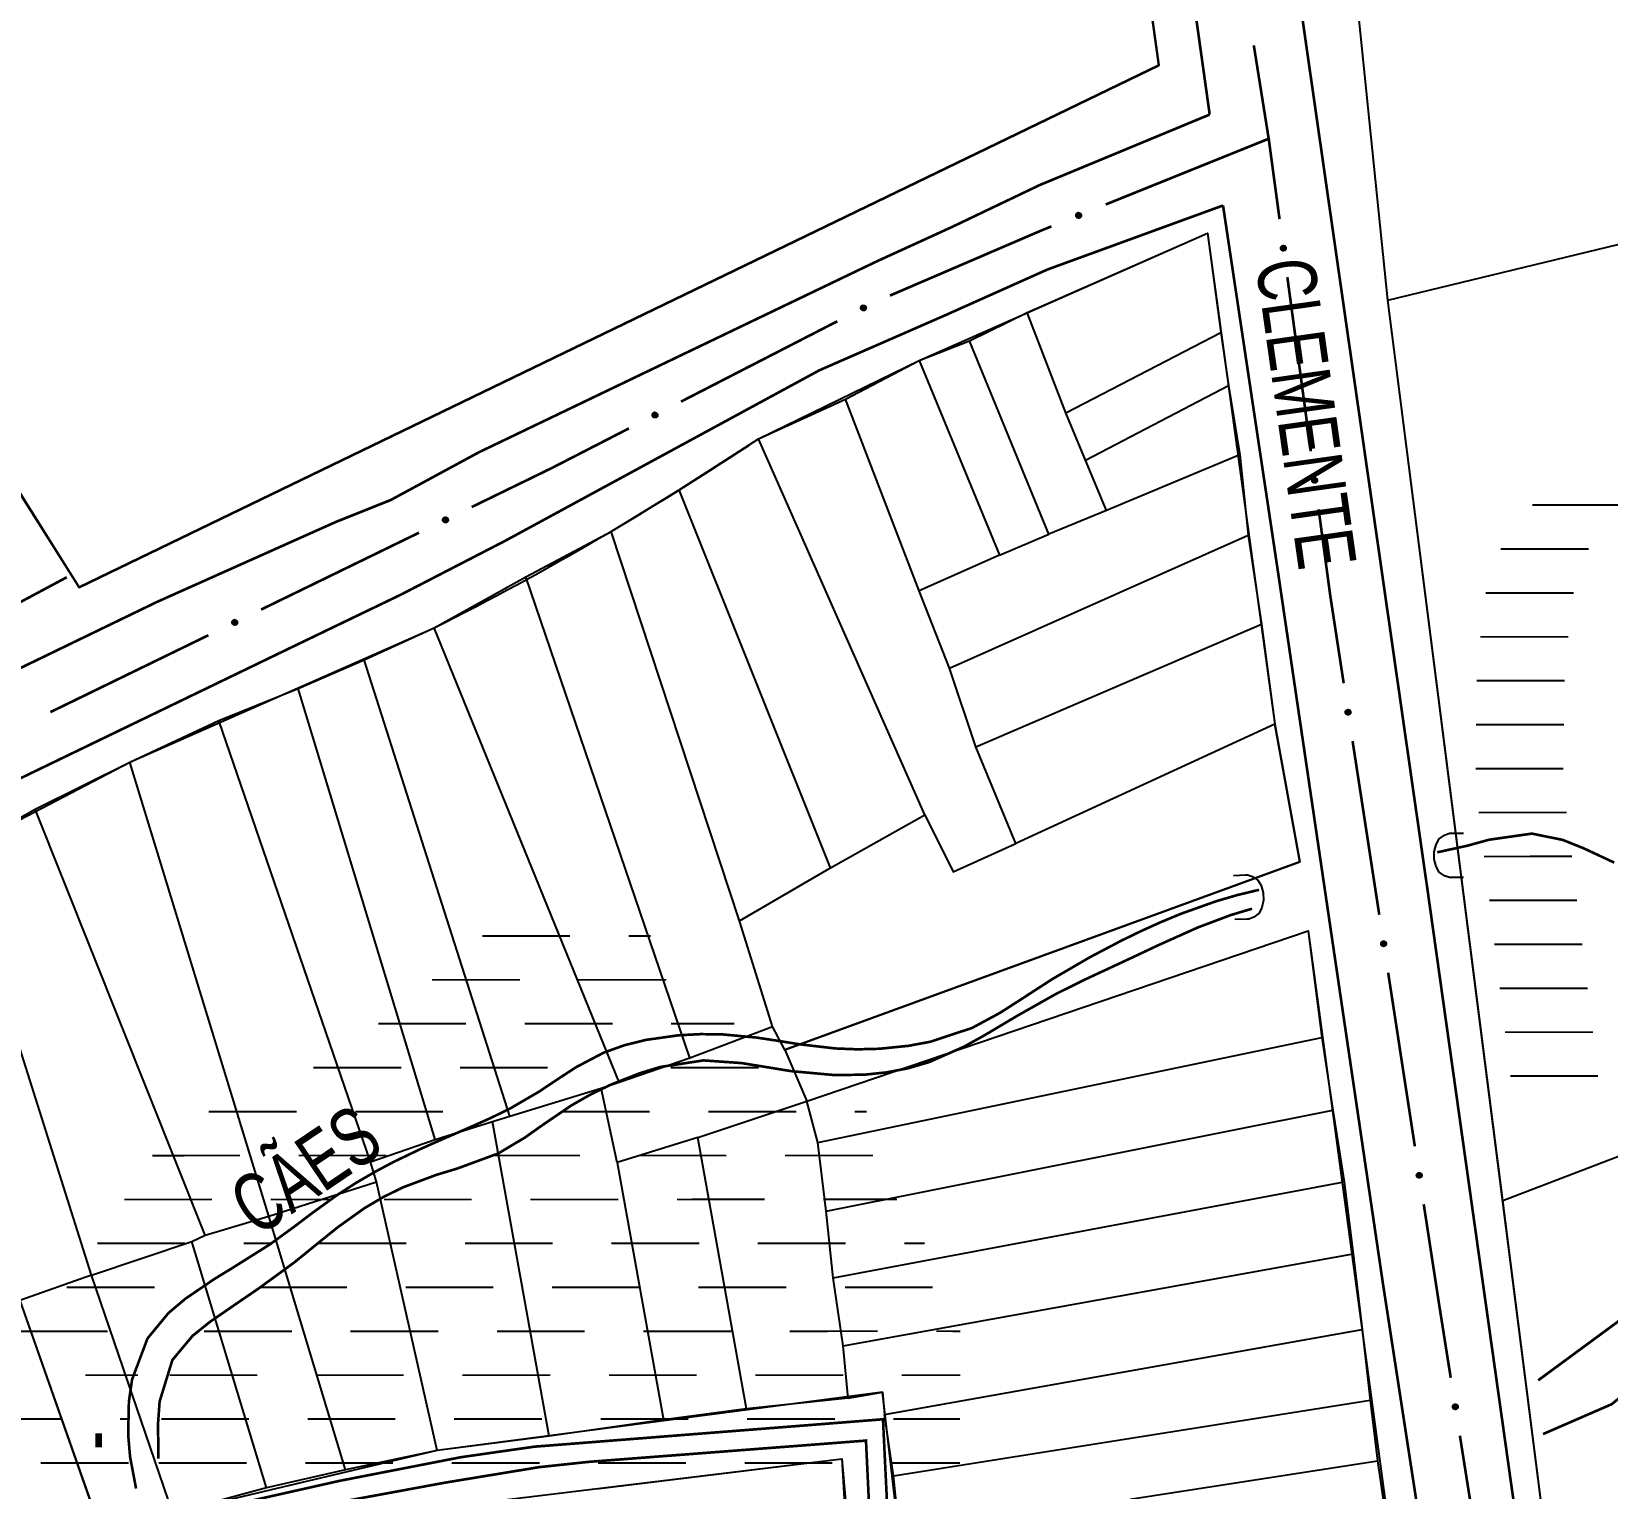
# Model space of a CAD drawing. Extents: x 203614 to 206284, y 4847494 to 4848495.
# Drawn here: x 204037.7 to 204145.3, y 4848063.5 to 4848163.1 of the extents above; entities that cross this region are included whole.
import ezdxf

# ---------------------------------------------------------------- set-up
doc = ezdxf.new("R2010")
doc.units = 0
doc.header["$LTSCALE"] = 1.5
doc.header["$MEASUREMENT"] = 0
doc.linetypes.add('PHANTOMX2', pattern=[5, 2.5, -0.5, 0.5, -0.5, 0.5, -0.5])
for name, color, linetype in [('CD-MALHA-LOTES', 40, 'CONTINUOUS'), ('HD-AREA-SUJ-INUND', 170, 'CONTINUOUS'), ('HD-CURSO-PERENE', 170, 'CONTINUOUS'), ('HD-TXT-PERENE', 170, 'CONTINUOUS'), ('RU-QUADRAS', 210, 'CONTINUOUS'), ('SV-EIXO-RUA-N-PAV', 6, 'CONTINUOUS'), ('SV-ESTIVAS', 7, 'CONTINUOUS'), ('SV-PONTE-BUEIRO', 249, 'CONTINUOUS'), ('SV-RUA-NAO-PAV-S-GUIA-C-GUIA', 7, 'PHANTOMX2'), ('SV-RUA-PAVIM-S-GUIA-C-GUIA', 7, 'CONTINUOUS'), ('SV-TXT-RUA-PAV-S-GUIA-C-GUIA', 7, 'CONTINUOUS')]:
    doc.layers.add(name, color=color, linetype=linetype)
doc.styles.add('ARIAL', font='ARIAL.TTF')

# ---------------------------------------------------------------- blocks, each defined once
blk = doc.blocks.new('*X3')
at = {"layer": 'HD-AREA-SUJ-INUND', "const_width": 0.13}
for points in [[(204068.43764, 4848101.282883), (204074.43764, 4848101.283677)], [(204078.43764, 4848101.284206), (204079.43764, 4848101.284338)], [(204079.43764, 4848101.284338), (204079.931134, 4848101.282998)], [(204065.005783, 4848098.282816), (204071.005783, 4848098.28345)], [(204075.005783, 4848098.283872), (204081.005783, 4848098.284506)], [(204061.336889, 4848095.282746), (204067.336889, 4848095.283294)], [(204071.336889, 4848095.283659), (204077.336889, 4848095.284206)], [(204081.336889, 4848095.284571), (204085.336889, 4848095.284936)], [(204085.336889, 4848095.284936), (204085.642771, 4848095.282989)], [(204056.908414, 4848092.282669), (204062.908414, 4848092.283304)], [(204066.908414, 4848092.283727), (204072.908413, 4848092.284362)], [(204081.30639, 4848092.282913), (204087.30639, 4848092.283978)], [(204049.768072, 4848089.282564), (204055.768072, 4848089.283168)], [(204059.768072, 4848089.283571), (204065.768072, 4848089.284174)], [(204073.87457, 4848089.282805), (204079.87457, 4848089.283397)], [(204083.87457, 4848089.283791), (204089.87457, 4848089.284382)], [(204093.87457, 4848089.284776), (204094.694305, 4848089.283014)], [(204045.899659, 4848086.282493), (204051.899659, 4848086.283138)], [(204055.899659, 4848086.283568), (204061.899659, 4848086.284214)], [(204069.11164, 4848086.282725), (204075.11164, 4848086.283249)], [(204079.11164, 4848086.283599), (204085.11164, 4848086.284123)], [(204089.111639, 4848086.284472), (204095.111639, 4848086.284997)], [(204043.989612, 4848083.282441), (204049.989612, 4848083.283157)], [(204053.989612, 4848083.283635), (204057.989612, 4848083.284112)], [(204057.989612, 4848083.284112), (204058.114303, 4848083.282582)], [(204061.725692, 4848083.282618), (204067.725692, 4848083.283075)], [(204071.725692, 4848083.28338), (204077.725692, 4848083.283838)], [(204081.725692, 4848083.284142), (204087.725692, 4848083.2846)], [(204091.725692, 4848083.284905), (204096.725692, 4848083.285286)], [(204096.725692, 4848083.285286), (204096.752397, 4848083.282968)], [(204042.144865, 4848080.282389), (204048.144865, 4848080.28317)], [(204052.144865, 4848080.28369), (204053.144865, 4848080.28382)], [(204053.144865, 4848080.28382), (204054.028056, 4848080.282508)], [(204057.251715, 4848080.28254), (204063.251715, 4848080.282962)], [(204067.251715, 4848080.283242), (204073.251715, 4848080.283664)], [(204077.251715, 4848080.283945), (204083.251715, 4848080.284366)], [(204087.251715, 4848080.284647), (204093.251715, 4848080.285068)], [(204097.251715, 4848080.285349), (204098.251715, 4848080.285419)], [(204098.251715, 4848080.285419), (204098.647861, 4848080.282954)], [(204040.062549, 4848077.282335), (204046.062549, 4848077.283219)], [(204053.200962, 4848077.282467), (204059.200962, 4848077.282863)], [(204063.200962, 4848077.283128), (204069.200962, 4848077.283524)], [(204073.200962, 4848077.283789), (204079.200962, 4848077.284185)], [(204083.200962, 4848077.28445), (204089.200962, 4848077.284846)], [(204093.200962, 4848077.285111), (204099.200962, 4848077.285507)], [(204036.871378, 4848074.28227), (204042.871378, 4848074.283155)], [(204049.439198, 4848074.282396), (204055.439198, 4848074.282774)], [(204059.439198, 4848074.283026), (204065.439198, 4848074.283404)], [(204069.439198, 4848074.283657), (204075.439198, 4848074.284035)], [(204079.439198, 4848074.284287), (204085.439198, 4848074.284665)], [(204089.439198, 4848074.284917), (204095.439198, 4848074.285295)], [(204099.439198, 4848074.285547), (204100.439198, 4848074.28561)], [(204100.439198, 4848074.28561), (204101.089097, 4848074.282913)], [(204041.336599, 4848071.283399), (204044.336599, 4848071.283764)], [(204044.336599, 4848071.283764), (204044.927112, 4848071.282318)], [(204047.083202, 4848071.28234), (204053.083202, 4848071.28271)], [(204057.083202, 4848071.282956), (204063.083202, 4848071.283326)], [(204067.083202, 4848071.283573), (204073.083202, 4848071.283943)], [(204077.083202, 4848071.28419), (204083.083202, 4848071.28456)], [(204087.083202, 4848071.284807), (204093.083202, 4848071.285177)], [(204097.083202, 4848071.285424), (204100.083202, 4848071.285609)], [(204100.083202, 4848071.285609), (204101.071856, 4848071.282879)], [(204033.70385, 4848068.283063), (204039.70385, 4848068.283657)], [(204043.70385, 4848068.284053), (204044.305631, 4848068.282279)], [(204046.514229, 4848068.282301), (204052.514229, 4848068.282669)], [(204056.514229, 4848068.282915), (204062.514229, 4848068.283283)], [(204066.514229, 4848068.283528), (204072.514229, 4848068.283897)], [(204076.514229, 4848068.284142), (204082.514229, 4848068.28451)], [(204086.514229, 4848068.284756), (204092.514229, 4848068.285124)], [(204096.514229, 4848068.28537), (204100.514229, 4848068.285615)], [(204100.514229, 4848068.285615), (204101.058225, 4848068.282846)], [(204038.289872, 4848065.28374), (204044.289872, 4848065.284267)], [(204046.348195, 4848065.282266), (204052.348195, 4848065.282634)], [(204056.348195, 4848065.282879), (204062.348195, 4848065.283247)], [(204066.348195, 4848065.283492), (204072.348195, 4848065.28386)], [(204076.348195, 4848065.284105), (204082.348195, 4848065.284472)], [(204086.348195, 4848065.284718), (204092.348195, 4848065.285085)], [(204096.348195, 4848065.285331), (204100.348195, 4848065.285576)], [(204100.348195, 4848065.285576), (204101.052543, 4848065.282813)]]:
    blk.add_lwpolyline(points, dxfattribs=at)
blk = doc.blocks.new('*X4')
at = {"layer": 'HD-AREA-SUJ-INUND', "const_width": 0.13}
for points in [[(204140.150393, 4848130.710474), (204146.150393, 4848130.710777)], [(204137.987106, 4848127.710419), (204143.987106, 4848127.710728)], [(204136.962687, 4848124.710376), (204142.962687, 4848124.710699)], [(204136.590682, 4848121.710339), (204142.590682, 4848121.71067)], [(204136.344749, 4848118.710304), (204142.344749, 4848118.710642)], [(204136.304602, 4848115.71027), (204142.304602, 4848115.710616)], [(204136.264456, 4848112.710237), (204142.264456, 4848112.710591)], [(204136.479504, 4848109.710206), (204142.479504, 4848109.71057)], [(204136.838146, 4848106.710176), (204142.838146, 4848106.710555)], [(204137.196789, 4848103.710147), (204143.196789, 4848103.710543)], [(204137.555431, 4848100.710118), (204143.555431, 4848100.710535)], [(204137.914073, 4848097.710088), (204143.914073, 4848097.710538)], [(204138.272715, 4848094.710059), (204144.272715, 4848094.710595)], [(204138.631358, 4848091.710029), (204144.631358, 4848091.710866)]]:
    blk.add_lwpolyline(points, dxfattribs=at)
blk = doc.blocks.new('COD119', base_point=(203685.71, 4848178.86))
at = {"layer": 'SV-PONTE-BUEIRO'}
blk.add_lwpolyline([(203684.2, 4848176.86), (203684.2, 4848177.693333), (203684.2, 4848177.818333), (203684.325833, 4848178.151667), (203684.5775, 4848178.526667), (203684.955, 4848178.735), (203685.458333, 4848178.86), (203685.961667, 4848178.86), (203686.465, 4848178.735), (203686.8425, 4848178.526667), (203687.094167, 4848178.151667), (203687.22, 4848177.818333), (203687.22, 4848177.693333), (203687.22, 4848176.86)], dxfattribs=at)

msp = doc.modelspace()

# ---------------------------------------------------------------- linework, layer by layer
at = {"layer": 'CD-MALHA-LOTES'}
for points in [[(204104.142142, 4848236.428854), (204114.630349, 4848160.742326), (204040.910359, 4848125.092508), (204027.900949, 4848145.867225), (204027.094164, 4848146.875707), (204026.085682, 4848146.875707), (204024.976353, 4848146.068921), (204011.815671, 4848134.874778), (203997.797779, 4848138.807855), (203986.301091, 4848128.420497), (203984.18328, 4848130.740004), (203978.636633, 4848125.495901), (203980.653595, 4848123.075546), (203970.820902, 4848113.444548), (203972.837865, 4848100.636835), (203953.676718, 4848085.45919), (203951.861452, 4848085.761734), (203938.297377, 4848070.584089), (203905.320035, 4848034.228335), (203892.008081, 4848020.008747), (203873.804992, 4848006.948913), (203846.727266, 4848005.032799), (203828.272057, 4847991.216603)], [(204105.636287, 4848143.851442), (204117.965922, 4848149.273899), (204118.869665, 4848142.495827)], [(204101.69855, 4848141.91485), (204105.636287, 4848143.851442)], [(204108.282962, 4848137.008817), (204105.636287, 4848143.851442)], [(204108.282962, 4848137.008817), (204118.869665, 4848142.495827)], [(204118.869665, 4848142.495827), (204119.38609, 4848138.880856)], [(204098.277237, 4848140.591512), (204101.69855, 4848141.91485)], [(204107.121007, 4848128.713748), (204101.69855, 4848141.91485)], [(204093.242098, 4848137.944836), (204098.277237, 4848140.591512)], [(204098.277237, 4848140.591512), (204103.764248, 4848127.293581)], [(204109.638577, 4848133.781164), (204119.38609, 4848138.880856)], [(204119.38609, 4848138.880856), (204120.160726, 4848134.136206)], [(204087.303216, 4848135.233608), (204093.242098, 4848137.944836)], [(204098.277237, 4848124.840564), (204093.242098, 4848137.944836)], [(204109.638577, 4848133.781164), (204108.282962, 4848137.008817)], [(204081.880759, 4848131.747742), (204087.303216, 4848135.233608)], [(204098.664556, 4848109.541488), (204087.303216, 4848135.233608)], [(204111.058744, 4848130.327575), (204109.638577, 4848133.781164)], [(204120.160726, 4848134.136206), (204111.058744, 4848130.327575)], [(204120.160726, 4848134.136206), (204120.741704, 4848128.649195)], [(204077.232938, 4848128.907407), (204081.880759, 4848131.747742)], [(204092.209249, 4848105.926516), (204081.880759, 4848131.747742)], [(204111.058744, 4848130.327575), (204107.121007, 4848128.713748)], [(204071.423162, 4848125.80886), (204077.232938, 4848128.907407)], [(204086.012155, 4848102.311545), (204077.232938, 4848128.907407)], [(204100.342935, 4848119.579489), (204120.741704, 4848128.649195)], [(204103.764248, 4848127.293581), (204107.121007, 4848128.713748)], [(204120.741704, 4848128.649195), (204121.645447, 4848122.581207)], [(204103.764248, 4848127.293581), (204098.277237, 4848124.840564)], [(204065.161515, 4848122.322995), (204071.423162, 4848125.80886)], [(204082.614153, 4848092.958224), (204071.423162, 4848125.80886)], [(204100.342935, 4848119.579489), (204098.277237, 4848124.840564)], [(204060.384588, 4848120.12819), (204065.161515, 4848122.322995)], [(204077.792099, 4848091.304948), (204065.161515, 4848122.322995)], [(204102.150421, 4848114.189308), (204121.645447, 4848122.581207)], [(204121.645447, 4848122.581207), (204122.54919, 4848115.738582)], [(204055.865874, 4848118.191599), (204060.384588, 4848120.12819)], [(204070.317915, 4848088.962807), (204060.384588, 4848120.12819)], [(204102.150421, 4848114.189308), (204100.342935, 4848119.579489)], [(204050.443416, 4848115.996794), (204055.865874, 4848118.191599)], [(204065.220315, 4848087.378418), (204055.865874, 4848118.191599)], [(204044.375428, 4848113.156459), (204050.443416, 4848115.996794)], [(204060.81158, 4848085.862915), (204050.443416, 4848115.996794)], [(204089.089483, 4848093.509316), (204124.259846, 4848106.346111), (204122.54919, 4848115.738582)], [(204122.54919, 4848115.738582), (204104.86165, 4848107.604896)], [(204104.86165, 4848107.604896), (204102.150421, 4848114.189308)], [(204037.920121, 4848109.928806), (204044.375428, 4848113.156459)], [(204053.854044, 4848082.143045), (204044.375428, 4848113.156459)], [(204032.62677, 4848106.959365), (204037.920121, 4848109.928806)], [(204049.514196, 4848080.834202), (204037.920121, 4848109.928806)], [(204092.209249, 4848105.926516), (204098.664556, 4848109.541488)], [(204098.664556, 4848109.541488), (204100.601148, 4848105.668304), (204104.86165, 4848107.604896)], [(204041.764466, 4848078.113186), (204032.62677, 4848106.959365)], [(204086.012155, 4848102.311545), (204092.209249, 4848105.926516)], [(204088.262845, 4848095.093705), (204086.012155, 4848102.311545)], [(204090.604986, 4848089.996105), (204124.840824, 4848101.633737), (204125.771538, 4848094.335954)], [(204082.614153, 4848092.958224), (204088.262845, 4848095.093705)], [(204089.089483, 4848093.509316), (204088.262845, 4848095.093705)], [(204091.362737, 4848087.171759), (204125.771538, 4848094.335954)], [(204125.771538, 4848094.335954), (204126.52929, 4848089.376126)], [(204077.792099, 4848091.304948), (204082.614153, 4848092.958224)], [(204089.089483, 4848093.509316), (204090.604986, 4848089.996105)], [(204070.317915, 4848088.962807), (204076.552142, 4848090.891629)], [(204076.552142, 4848090.891629), (204077.792099, 4848091.304948)], [(204077.653277, 4848085.804484), (204076.552142, 4848090.891629)], [(204083.165245, 4848087.516191), (204090.604986, 4848089.996105)], [(204091.362737, 4848087.171759), (204090.604986, 4848089.996105)], [(204065.220315, 4848087.378418), (204069.146845, 4848088.618375)], [(204069.146845, 4848088.618375), (204070.317915, 4848088.962807)], [(204073.004488, 4848067.125791), (204069.146845, 4848088.618375)], [(204091.913829, 4848082.487478), (204126.52929, 4848089.376126)], [(204126.52929, 4848089.376126), (204127.287041, 4848084.485186)], [(204083.165245, 4848087.516191), (204077.653277, 4848085.804484)], [(204086.471797, 4848068.985726), (204083.165245, 4848087.516191)], [(204060.81158, 4848085.862915), (204065.220315, 4848087.378418)], [(204091.913829, 4848082.487478), (204091.362737, 4848087.171759)], [(204061.224899, 4848084.485186), (204060.81158, 4848085.862915)], [(204077.653277, 4848085.804484), (204080.82207, 4848068.22865)], [(204053.854044, 4848082.143045), (204061.224899, 4848084.485186)], [(204065.358088, 4848066.126937), (204061.224899, 4848084.485186)], [(204092.396035, 4848077.940969), (204127.287041, 4848084.485186)], [(204127.287041, 4848084.485186), (204127.907019, 4848079.559802)], [(204049.514196, 4848080.834202), (204053.854044, 4848082.143045)], [(204059.089418, 4848064.818093), (204053.854044, 4848082.143045)], [(204092.396035, 4848077.940969), (204091.913829, 4848082.487478)], [(204041.764466, 4848078.113186), (204048.618671, 4848080.420883)], [(204048.618671, 4848080.420883), (204049.514196, 4848080.834202)], [(204053.716271, 4848063.578136), (204048.618671, 4848080.420883)], [(204093.0849, 4848073.291131), (204127.907019, 4848079.559802)], [(204127.907019, 4848079.559802), (204128.526998, 4848074.393315)], [(204041.764466, 4848078.113186), (204036.873525, 4848076.391023)], [(204053.716271, 4848063.578136), (204047.309828, 4848061.855974), (204041.764466, 4848078.113186)], [(204093.0849, 4848073.291131), (204092.396035, 4848077.940969)], [(204036.873525, 4848076.391023), (204042.384444, 4848060.684904), (204036.942412, 4848058.893855)], [(204095.909246, 4848068.60685), (204128.526998, 4848074.393315)], [(204128.526998, 4848074.393315), (204129.07809, 4848069.571261)], [(204093.429332, 4848069.709034), (204093.0849, 4848073.291131)], [(204093.429332, 4848069.709034), (204086.471797, 4848068.985726)], [(204093.429332, 4848069.709034), (204095.771473, 4848070.122353), (204095.909246, 4848068.60685)], [(204096.529224, 4848064.404774), (204129.07809, 4848069.571261)], [(204129.07809, 4848069.571261), (204129.560295, 4848065.438072)], [(204080.82207, 4848068.22865), (204073.004488, 4848067.125791)], [(204086.471797, 4848068.985726), (204080.82207, 4848068.22865)], [(204096.529224, 4848064.404774), (204095.909246, 4848068.60685)], [(204073.004488, 4848067.125791), (204065.358088, 4848066.126937)], [(204065.358088, 4848066.126937), (204059.089418, 4848064.818093)], [(204076.242153, 4848063.50925), (204092.98157, 4848065.575845), (204093.326002, 4848059.78938)], [(204112.683105, 4848062.820385), (204129.560295, 4848065.438072)], [(204129.560295, 4848065.438072), (204130.180274, 4848061.201553)], [(204059.089418, 4848064.818093), (204053.716271, 4848063.578136)], [(204096.942543, 4848060.271585), (204096.529224, 4848064.404774)]]:
    msp.add_lwpolyline(points, dxfattribs=at)
at = {"layer": 'CD-MALHA-LOTES', "flags": 128}
for points in [[(204130.27, 4848144.7), (204126.43, 4848182.35)], [(204130.27, 4848144.7), (204200.33, 4848161.67)], [(204138.12, 4848083.21), (204130.27, 4848144.7)], [(204138.12, 4848083.21), (204211.73, 4848111.4)], [(204141.54, 4848056.33), (204138.12, 4848083.21)]]:
    msp.add_lwpolyline(points, dxfattribs=at)
at = {"layer": 'HD-CURSO-PERENE', "const_width": 0.18, "flags": 128}
for points in [[(204145.736017, 4848106.289151), (204143.627237, 4848107.275362), (204142.212907, 4848107.841671), (204140.11, 4848108.27), (204137.178846, 4848107.850305), (204135.697346, 4848107.442389), (204133.648953, 4848106.993835)], [(204121.48, 4848104.43), (204120.016421, 4848104.079409), (204118.575062, 4848103.659485), (204116.16, 4848102.8), (204114.774191, 4848102.225378), (204113.407167, 4848101.605894), (204112.058001, 4848100.948145), (204109.957489, 4848099.843577), (204107.364801, 4848098.335211), (204105.072514, 4848096.849733), (204103.806742, 4848096.036807), (204101.89, 4848095), (204099.043391, 4848094.056616), (204097.558068, 4848093.778951), (204095.548825, 4848093.574872), (204094.046055, 4848093.538399), (204092.546337, 4848093.597189), (204090.13333, 4848093.878031), (204088.651338, 4848094.115106), (204087.168119, 4848094.340502), (204084.864994, 4848094.555523), (204083.363885, 4848094.576404), (204081.860906, 4848094.49795), (204079.615488, 4848094.181465), (204078.149695, 4848093.818222), (204076.736863, 4848093.311941), (204074.835106, 4848092.31158), (204073.577619, 4848091.490259), (204072.327112, 4848090.65255), (204070.330575, 4848089.489237), (204068.982015, 4848088.831387), (204067.610477, 4848088.217898), (204065.592459, 4848087.342), (204064.222693, 4848086.730318), (204062.41, 4848085.86), (204061.085721, 4848085.155222), (204059.790225, 4848084.396907), (204058.527926, 4848083.583178), (204056.749236, 4848082.298949), (204055.553485, 4848081.389465), (204053.93, 4848080.21), (204051.404662, 4848078.621037), (204050.121034, 4848077.83388), (204048.176368, 4848076.509509), (204047.012398, 4848075.528243), (204045.58, 4848073.79), (204044.527644, 4848070.991449), (204044.3089, 4848069.47363), (204044.261636, 4848067.20312), (204044.391102, 4848065.706386), (204044.8, 4848063.54)], [(204121, 4848103.14), (204119.557403, 4848102.710493), (204117.3, 4848101.86), (204114.565158, 4848100.632066), (204113.20862, 4848099.989057), (204110.957217, 4848098.938897), (204109.596833, 4848098.304947), (204107.65, 4848097.34), (204105.039499, 4848095.867822), (204102.673054, 4848094.46143), (204101.356833, 4848093.730715), (204098.97, 4848092.67), (204097.530776, 4848092.24686), (204096.051221, 4848091.963213), (204094.550759, 4848091.807186), (204092.508851, 4848091.777947), (204089.518819, 4848092.049237), (204087.619517, 4848092.360001), (204086.130364, 4848092.600417), (204083.55, 4848092.78), (204080.588621, 4848092.3316), (204079.139411, 4848091.887877), (204077.147084, 4848091.093428), (204075.799107, 4848090.433571), (204074.497292, 4848089.688166), (204072.593915, 4848088.393758), (204071.364356, 4848087.52133), (204069.54, 4848086.43), (204066.738601, 4848085.397233), (204065.292945, 4848084.960083), (204063.050779, 4848084.12178), (204061.701021, 4848083.45861), (204060.406152, 4848082.69637), (204058.600966, 4848081.408006), (204057.429481, 4848080.466135), (204055.6, 4848078.98), (204053.197594, 4848077.224364), (204051.954376, 4848076.374263), (204049.847822, 4848074.926039), (204048.655066, 4848073.965736), (204047.28, 4848072.32), (204046.408399, 4848069.488735), (204046.297479, 4848067.941214), (204046.329249, 4848065.574934)]]:
    msp.add_lwpolyline(points, dxfattribs=at)
at = {"layer": 'RU-QUADRAS', "color": 6, "linetype": 'Continuous'}
for points in [[(204313.29, 4848068.88), (204220.69, 4848038.65), (204147.18, 4848017.39), (204141.54, 4848056.33), (204130.27, 4848144.7), (204126.43, 4848182.35), (204089.41, 4848466.25), (204100.3, 4848469.64), (204167.37, 4848472.32), (204258.29, 4848478.93)], [(204051.41, 4848060.51), (204092.98, 4848065.58), (204095.46, 4848037.57)]]:
    msp.add_lwpolyline(points, dxfattribs=at)
at = {"layer": 'RU-QUADRAS', "linetype": 'Continuous'}
msp.add_lwpolyline([(203800, 4847968.88, -0.0132372274), (203846.73, 4848005.03), (203873.8, 4848006.95), (203892.01, 4848020.01), (203951.86, 4848085.76), (203953.68, 4848085.46), (203972.84, 4848100.64), (203970.82, 4848113.44), (203980.65, 4848123.08), (203978.64, 4848125.5), (203984.18, 4848130.74), (203986.3, 4848128.42), (203997.8, 4848138.81), (204011.82, 4848134.87), (204024.98, 4848146.07, -0.32607148), (204027.09, 4848146.88), (204040.91, 4848125.09), (204114.63, 4848160.74), (204100.31, 4848262.7)], format="xyb", dxfattribs=at)
at = {"layer": 'RU-QUADRAS', "color": 6, "linetype": 'Continuous'}
for points in [[(203966.99, 4848077.29, 0.0257877096), (204002.4, 4848091.86), (204021.27, 4848101.09), (204044.38, 4848113.16), (204065.16, 4848122.32, 0.0303686668), (204087.3, 4848135.23), (204098.28, 4848140.59), (204117.97, 4848149.27), (204122.55, 4848115.74), (204124.26, 4848106.35), (204089.09, 4848093.51), (204090.6, 4848090), (204124.84, 4848101.63), (204131.42, 4848052.94)], [(204100.35, 4848030.51), (204095.77, 4848070.12), (204065.36, 4848066.13), (204047.31, 4848061.86), (204041.76, 4848078.11), (204036.87, 4848076.39), (204042.38, 4848060.68, 0.0331973646)]]:
    msp.add_lwpolyline(points, format="xyb", dxfattribs=at)
at = {"layer": 'SV-EIXO-RUA-N-PAV', "const_width": 0.18, "flags": 128}
for points in [[(204122.14, 4848155.73), (204121.121177, 4848162.109402)], [(204122.14, 4848155.73), (204111.012233, 4848151.238585)], [(204122.212042, 4848155.195075), (204122.14, 4848155.73)], [(204122.879402, 4848150.239812), (204122.212042, 4848155.195075)], [(204106.68, 4848149.49), (204096.27291, 4848145.015585)], [(204107.302977, 4848149.741447), (204106.68, 4848149.49)], [(204125.014952, 4848134.382971), (204123.413289, 4848146.275602)], [(204092.680902, 4848143.260096), (204082.008603, 4848137.773564)], [(204078.45117, 4848135.94472), (204074.004379, 4848133.658665)], [(204074.004379, 4848133.658665), (204073.19, 4848133.24)], [(204073.19, 4848133.24), (204067.72005, 4848130.57571)], [(204126.35, 4848124.47), (204125.548839, 4848130.41876)], [(204064.123946, 4848128.824129), (204058.72979, 4848126.196756)], [(204058.72979, 4848126.196756), (204058.1, 4848125.89)], [(204058.1, 4848125.89), (204053.335155, 4848123.57037)], [(204126.501406, 4848123.484024), (204126.35, 4848124.47)], [(204127.260309, 4848118.541953), (204126.501406, 4848123.484024)], [(204049.738689, 4848121.819532), (204038.949291, 4848116.567019)], [(204129.688797, 4848102.727325), (204127.867431, 4848114.588296)], [(204132.117284, 4848086.912697), (204130.295919, 4848098.773668)], [(204133.77, 4848076.15), (204132.724406, 4848082.959041)], [(204133.787367, 4848076.040218), (204133.77, 4848076.15)], [(204134.568612, 4848071.10163), (204133.787367, 4848076.040218)], [(204137.068598, 4848055.298147), (204135.193609, 4848067.150759)]]:
    msp.add_lwpolyline(points, dxfattribs=at)
at = {"layer": 'SV-EIXO-RUA-N-PAV', "flags": 128}
for points in [[(204109.332044, 4848150.441715), (204109.313558, 4848150.396434), (204109.288411, 4848150.361298), (204109.259002, 4848150.33803), (204109.227653, 4848150.324244), (204109.193993, 4848150.313753), (204109.157723, 4848150.310664), (204109.116708, 4848150.316151), (204109.071156, 4848150.334376), (204109.036855, 4848150.362503), (204109.012501, 4848150.390114), (204108.996244, 4848150.421975), (204108.9866, 4848150.454845), (204108.984637, 4848150.492626), (204108.990604, 4848150.534137), (204109.010038, 4848150.579498), (204109.034928, 4848150.613775), (204109.063964, 4848150.635535), (204109.096099, 4848150.651675), (204109.130591, 4848150.661974), (204109.166212, 4848150.664802), (204109.207996, 4848150.658719), (204109.252513, 4848150.638943), (204109.286984, 4848150.614509), (204109.309146, 4848150.585786), (204109.324324, 4848150.553792), (204109.335257, 4848150.520159), (204109.339881, 4848150.483829), (204109.332044, 4848150.441715)], [(204123.056427, 4848148.100619), (204123.017121, 4848148.129723), (204122.98929, 4848148.162775), (204122.974013, 4848148.197022), (204122.968403, 4848148.230805), (204122.966557, 4848148.266014), (204122.972528, 4848148.301922), (204122.987983, 4848148.340309), (204123.016902, 4848148.379943), (204123.052633, 4848148.406227), (204123.085407, 4848148.423002), (204123.120298, 4848148.430879), (204123.154532, 4848148.432099), (204123.191626, 4848148.424664), (204123.230374, 4848148.408622), (204123.269524, 4848148.378579), (204123.296586, 4848148.345989), (204123.310493, 4848148.312476), (204123.318191, 4848148.277349), (204123.319644, 4848148.241381), (204123.31358, 4848148.206166), (204123.297358, 4848148.167182), (204123.267194, 4848148.128934), (204123.234998, 4848148.101572), (204123.201688, 4848148.087197), (204123.166935, 4848148.080398), (204123.131643, 4848148.078117), (204123.095298, 4848148.082616), (204123.056427, 4848148.100619)], [(204094.637732, 4848144.142309), (204094.623448, 4848144.095533), (204094.601607, 4848144.058252), (204094.574441, 4848144.032401), (204094.544478, 4848144.015817), (204094.511914, 4848144.002303), (204094.476076, 4848143.995921), (204094.434732, 4848143.997649), (204094.387708, 4848144.011649), (204094.350988, 4848144.036533), (204094.324219, 4848144.061811), (204094.305127, 4848144.092058), (204094.292529, 4848144.123913), (204094.287132, 4848144.161358), (204094.289292, 4848144.20324), (204094.304513, 4848144.250183), (204094.326176, 4848144.286585), (204094.35311, 4848144.310899), (204094.38364, 4848144.329901), (204094.417051, 4848144.343299), (204094.452266, 4848144.34936), (204094.49443, 4848144.347109), (204094.540564, 4848144.331472), (204094.577117, 4848144.31028), (204094.601804, 4848144.283695), (204094.619834, 4848144.253216), (204094.633785, 4848144.22072), (204094.6417, 4848144.184962), (204094.637732, 4848144.142309)], [(204080.408, 4848136.826933), (204080.393716, 4848136.780157), (204080.371875, 4848136.742876), (204080.344709, 4848136.717025), (204080.314746, 4848136.700441), (204080.282182, 4848136.686927), (204080.246344, 4848136.680545), (204080.205, 4848136.682273), (204080.157976, 4848136.696273), (204080.121256, 4848136.721157), (204080.094487, 4848136.746435), (204080.075395, 4848136.776682), (204080.062797, 4848136.808537), (204080.0574, 4848136.845982), (204080.05956, 4848136.887864), (204080.074781, 4848136.934807), (204080.096444, 4848136.971209), (204080.123377, 4848136.995523), (204080.153908, 4848137.014525), (204080.187319, 4848137.027923), (204080.222534, 4848137.033984), (204080.264698, 4848137.031733), (204080.310832, 4848137.016096), (204080.347385, 4848136.994904), (204080.372072, 4848136.968319), (204080.390102, 4848136.93784), (204080.404053, 4848136.905344), (204080.411968, 4848136.869586), (204080.408, 4848136.826933)], [(204125.191977, 4848132.243778), (204125.152671, 4848132.272882), (204125.124841, 4848132.305933), (204125.109563, 4848132.34018), (204125.103954, 4848132.373964), (204125.102108, 4848132.409173), (204125.108078, 4848132.445081), (204125.123533, 4848132.483467), (204125.152452, 4848132.523101), (204125.188183, 4848132.549386), (204125.220958, 4848132.56616), (204125.255848, 4848132.574038), (204125.290082, 4848132.575258), (204125.327176, 4848132.567822), (204125.365924, 4848132.551781), (204125.405074, 4848132.521737), (204125.432136, 4848132.489148), (204125.446044, 4848132.455634), (204125.453741, 4848132.420507), (204125.455195, 4848132.384539), (204125.449131, 4848132.349325), (204125.432909, 4848132.310341), (204125.402744, 4848132.272092), (204125.370548, 4848132.24473), (204125.337238, 4848132.230356), (204125.302485, 4848132.223556), (204125.267194, 4848132.221276), (204125.230848, 4848132.225775), (204125.191977, 4848132.243778)], [(204066.099374, 4848129.663871), (204066.084083, 4848129.617414), (204066.061442, 4848129.580614), (204066.033723, 4848129.555356), (204066.00341, 4848129.539423), (204065.970561, 4848129.526615), (204065.934594, 4848129.521009), (204065.893297, 4848129.52363), (204065.846587, 4848129.538642), (204065.810412, 4848129.564313), (204065.784196, 4848129.590163), (204065.765761, 4848129.620816), (204065.753854, 4848129.652935), (204065.749267, 4848129.690488), (204065.752331, 4848129.732314), (204065.768563, 4848129.778917), (204065.791007, 4848129.814843), (204065.818459, 4848129.83857), (204065.849393, 4848129.856907), (204065.883085, 4848129.869581), (204065.918423, 4848129.87488), (204065.960529, 4848129.871719), (204066.006314, 4848129.855089), (204066.042402, 4848129.833112), (204066.066508, 4848129.806), (204066.083875, 4848129.775139), (204066.097122, 4848129.742349), (204066.104262, 4848129.706429), (204066.099374, 4848129.663871)], [(204051.714291, 4848122.658866), (204051.69899, 4848122.612413), (204051.676341, 4848122.575617), (204051.648617, 4848122.550364), (204051.6183, 4848122.534437), (204051.585449, 4848122.521637), (204051.549481, 4848122.516038), (204051.508184, 4848122.518668), (204051.461477, 4848122.533689), (204051.425308, 4848122.559368), (204051.399097, 4848122.585223), (204051.380669, 4848122.61588), (204051.368768, 4848122.648002), (204051.364189, 4848122.685556), (204051.367262, 4848122.72738), (204051.383503, 4848122.77398), (204051.405955, 4848122.809902), (204051.433412, 4848122.833623), (204051.464349, 4848122.851954), (204051.498044, 4848122.86462), (204051.533383, 4848122.869912), (204051.575488, 4848122.866742), (204051.62127, 4848122.850103), (204051.657353, 4848122.828119), (204051.681453, 4848122.801002), (204051.698815, 4848122.770138), (204051.712054, 4848122.737344), (204051.719187, 4848122.701423), (204051.714291, 4848122.658866)], [(204127.476872, 4848116.4064), (204127.437034, 4848116.434772), (204127.408597, 4848116.467303), (204127.392689, 4848116.501262), (204127.386456, 4848116.534936), (204127.383959, 4848116.570104), (204127.389264, 4848116.606117), (204127.404006, 4848116.644782), (204127.432187, 4848116.684945), (204127.467426, 4848116.711886), (204127.499885, 4848116.729264), (204127.534624, 4848116.737785), (204127.568829, 4848116.739638), (204127.606054, 4848116.73289), (204127.645092, 4848116.717568), (204127.684791, 4848116.688254), (204127.712451, 4848116.65617), (204127.726977, 4848116.62292), (204127.735322, 4848116.587941), (204127.737441, 4848116.552006), (204127.732029, 4848116.516686), (204127.716531, 4848116.477409), (204127.687079, 4848116.438609), (204127.655395, 4848116.410656), (204127.622357, 4848116.395668), (204127.587735, 4848116.388227), (204127.552492, 4848116.385293), (204127.516069, 4848116.389119), (204127.476872, 4848116.4064)], [(204129.90536, 4848100.591773), (204129.865522, 4848100.620145), (204129.837085, 4848100.652675), (204129.821177, 4848100.686634), (204129.814944, 4848100.720308), (204129.812447, 4848100.755477), (204129.817752, 4848100.791489), (204129.832494, 4848100.830155), (204129.860675, 4848100.870317), (204129.895914, 4848100.897258), (204129.928373, 4848100.914636), (204129.963112, 4848100.923158), (204129.997317, 4848100.925011), (204130.034542, 4848100.918263), (204130.07358, 4848100.90294), (204130.113279, 4848100.873626), (204130.140939, 4848100.841543), (204130.155464, 4848100.808292), (204130.16381, 4848100.773314), (204130.165929, 4848100.737379), (204130.160517, 4848100.702058), (204130.145019, 4848100.662781), (204130.115567, 4848100.623981), (204130.083883, 4848100.596028), (204130.050845, 4848100.58104), (204130.016223, 4848100.573599), (204129.98098, 4848100.570666), (204129.944557, 4848100.574492), (204129.90536, 4848100.591773)], [(204132.333848, 4848084.777145), (204132.29401, 4848084.805517), (204132.265573, 4848084.838048), (204132.249665, 4848084.872007), (204132.243431, 4848084.905681), (204132.240935, 4848084.940849), (204132.24624, 4848084.976862), (204132.260982, 4848085.015527), (204132.289163, 4848085.05569), (204132.324402, 4848085.082631), (204132.35686, 4848085.100009), (204132.3916, 4848085.10853), (204132.425805, 4848085.110383), (204132.46303, 4848085.103635), (204132.502068, 4848085.088313), (204132.541767, 4848085.058999), (204132.569427, 4848085.026915), (204132.583952, 4848084.993665), (204132.592298, 4848084.958686), (204132.594417, 4848084.922751), (204132.589005, 4848084.887431), (204132.573507, 4848084.848153), (204132.544055, 4848084.809354), (204132.512371, 4848084.781401), (204132.479333, 4848084.766412), (204132.444711, 4848084.758971), (204132.409468, 4848084.756038), (204132.373045, 4848084.759864), (204132.333848, 4848084.777145)], [(204134.794832, 4848068.967079), (204134.754866, 4848068.995271), (204134.726282, 4848069.027672), (204134.71022, 4848069.061559), (204134.703835, 4848069.095204), (204134.701179, 4848069.130361), (204134.706321, 4848069.166397), (204134.720889, 4848069.205129), (204134.748887, 4848069.245419), (204134.784004, 4848069.272519), (204134.816384, 4848069.290043), (204134.851084, 4848069.298722), (204134.88528, 4848069.300729), (204134.922536, 4848069.29415), (204134.961643, 4848069.279004), (204135.001474, 4848069.24987), (204135.029279, 4848069.217912), (204135.043954, 4848069.184727), (204135.052458, 4848069.149787), (204135.054739, 4848069.113862), (204135.049488, 4848069.078517), (204135.034167, 4848069.03917), (204135.004891, 4848069.000238), (204134.973333, 4848068.972142), (204134.940364, 4848068.957004), (204134.905776, 4848068.949407), (204134.870546, 4848068.946314), (204134.834107, 4848068.949975), (204134.794832, 4848068.967079)]]:
    msp.add_lwpolyline(points, close=True, dxfattribs=at)
for points in [[(204109.252513, 4848150.638943), (204108.984637, 4848150.492626)], [(204109.286984, 4848150.614509), (204108.9866, 4848150.454845)], [(204109.267361, 4848150.626843), (204108.989612, 4848150.476479)], [(204109.227266, 4848150.645975), (204108.990252, 4848150.514995)], [(204109.207996, 4848150.658719), (204108.990604, 4848150.534137)], [(204109.294559, 4848150.599562), (204108.994033, 4848150.440005)], [(204109.309146, 4848150.585786), (204108.996244, 4848150.421975)], [(204109.314164, 4848150.569217), (204109.005025, 4848150.409126)], [(204109.182888, 4848150.657493), (204109.007341, 4848150.560151)], [(204109.166212, 4848150.664802), (204109.010038, 4848150.579498)], [(204109.324324, 4848150.553792), (204109.012501, 4848150.390114)], [(204109.144615, 4848150.661174), (204109.02825, 4848150.599492)], [(204109.326688, 4848150.534542), (204109.029958, 4848150.376517)], [(204109.130591, 4848150.661974), (204109.034928, 4848150.613775)], [(204109.335257, 4848150.520159), (204109.036855, 4848150.362503)], [(204109.333129, 4848150.500355), (204109.058421, 4848150.349746)], [(204109.339881, 4848150.483829), (204109.071156, 4848150.334376)], [(204109.334509, 4848150.464125), (204109.096496, 4848150.328327)], [(204109.332044, 4848150.441715), (204109.116708, 4848150.316151)], [(204109.320972, 4848150.417459), (204109.143916, 4848150.316566)], [(204109.313558, 4848150.396434), (204109.157723, 4848150.310664)], [(204109.299309, 4848150.376343), (204109.183698, 4848150.316437)], [(204109.288411, 4848150.361298), (204109.193993, 4848150.313753)], [(204122.98929, 4848148.162775), (204122.966557, 4848148.266014)], [(204123.001175, 4848148.148496), (204122.971702, 4848148.275327)], [(204123.017121, 4848148.129723), (204122.972528, 4848148.301922)], [(204123.035661, 4848148.117342), (204122.98166, 4848148.313842)], [(204123.056427, 4848148.100619), (204122.987983, 4848148.340309)], [(204123.077532, 4848148.092691), (204123.004777, 4848148.356884)], [(204123.095298, 4848148.082616), (204123.016902, 4848148.379943)], [(204123.112979, 4848148.085073), (204123.034942, 4848148.388483)], [(204123.131643, 4848148.078117), (204123.052633, 4848148.406227)], [(204123.147698, 4848148.082865), (204123.067917, 4848148.409447)], [(204123.166935, 4848148.080398), (204123.085407, 4848148.423002)], [(204123.184392, 4848148.08643), (204123.105677, 4848148.425547)], [(204123.201688, 4848148.087197), (204123.120298, 4848148.430879)], [(204123.218642, 4848148.097927), (204123.138315, 4848148.428565)], [(204123.234998, 4848148.101572), (204123.154532, 4848148.432099)], [(204123.251799, 4848148.117538), (204123.17475, 4848148.423834)], [(204123.267194, 4848148.128934), (204123.191626, 4848148.424664)], [(204123.280247, 4848148.151659), (204123.211913, 4848148.413694)], [(204123.297358, 4848148.167182), (204123.230374, 4848148.408622)], [(204123.302376, 4848148.191814), (204123.251444, 4848148.385974)], [(204123.31358, 4848148.206166), (204123.269524, 4848148.378579)], [(204123.315403, 4848148.22799), (204123.284396, 4848148.355991)], [(204123.319644, 4848148.241381), (204123.296586, 4848148.345989)], [(204094.540564, 4848144.331472), (204094.287132, 4848144.161358)], [(204094.49443, 4848144.347109), (204094.289292, 4848144.20324)], [(204094.514781, 4848144.336174), (204094.290685, 4848144.184146)], [(204094.577117, 4848144.31028), (204094.292529, 4848144.123913)], [(204094.556453, 4848144.320774), (204094.293557, 4848144.145731)], [(204094.586022, 4848144.296085), (204094.301283, 4848144.109812)], [(204094.469538, 4848144.343601), (204094.30359, 4848144.230671)], [(204094.452266, 4848144.34936), (204094.304513, 4848144.250183)], [(204094.601804, 4848144.283695), (204094.305127, 4848144.092058)], [(204094.608311, 4848144.267652), (204094.315042, 4848144.080062)], [(204094.431089, 4848144.34378), (204094.320827, 4848144.271753)], [(204094.619834, 4848144.253216), (204094.324219, 4848144.061811)], [(204094.417051, 4848144.343299), (204094.326176, 4848144.286585)], [(204094.623942, 4848144.234262), (204094.342843, 4848144.049861)], [(204094.633785, 4848144.22072), (204094.350988, 4848144.036533)], [(204094.633471, 4848144.200804), (204094.373626, 4848144.025795)], [(204094.6417, 4848144.184962), (204094.387708, 4848144.011649)], [(204094.638146, 4848144.16485), (204094.413494, 4848144.007934)], [(204094.637732, 4848144.142309), (204094.434732, 4848143.997649)], [(204094.628916, 4848144.117146), (204094.461789, 4848144.000541)], [(204094.623448, 4848144.095533), (204094.476076, 4848143.995921)], [(204094.611089, 4848144.074227), (204094.501417, 4848144.004037)], [(204094.601607, 4848144.058252), (204094.511914, 4848144.002303)], [(204080.310832, 4848137.016096), (204080.0574, 4848136.845982)], [(204080.264698, 4848137.031733), (204080.05956, 4848136.887864)], [(204080.285049, 4848137.020798), (204080.060953, 4848136.86877)], [(204080.347385, 4848136.994904), (204080.062797, 4848136.808537)], [(204080.326721, 4848137.005398), (204080.063825, 4848136.830355)], [(204080.35629, 4848136.980709), (204080.071551, 4848136.794436)], [(204080.239806, 4848137.028225), (204080.073858, 4848136.915295)], [(204080.222534, 4848137.033984), (204080.074781, 4848136.934807)], [(204080.201357, 4848137.028404), (204080.091095, 4848136.956376)], [(204080.187319, 4848137.027923), (204080.096444, 4848136.971209)], [(204080.372072, 4848136.968319), (204080.075395, 4848136.776682)], [(204080.378579, 4848136.952276), (204080.08531, 4848136.764686)], [(204080.390102, 4848136.93784), (204080.094487, 4848136.746435)], [(204080.39421, 4848136.918886), (204080.113111, 4848136.734485)], [(204080.404053, 4848136.905344), (204080.121256, 4848136.721157)], [(204080.403739, 4848136.885428), (204080.143894, 4848136.710419)], [(204080.411968, 4848136.869586), (204080.157976, 4848136.696273)], [(204080.408414, 4848136.849474), (204080.183762, 4848136.692557)], [(204080.408, 4848136.826933), (204080.205, 4848136.682273)], [(204080.399184, 4848136.80177), (204080.232056, 4848136.685165)], [(204080.393716, 4848136.780157), (204080.246344, 4848136.680545)], [(204080.381357, 4848136.758851), (204080.271685, 4848136.688661)], [(204080.371875, 4848136.742876), (204080.282182, 4848136.686927)], [(204125.124841, 4848132.305933), (204125.102108, 4848132.409173)], [(204125.136725, 4848132.291654), (204125.107252, 4848132.418485)], [(204125.152671, 4848132.272882), (204125.108078, 4848132.445081)], [(204125.171211, 4848132.260501), (204125.11721, 4848132.457001)], [(204125.191977, 4848132.243778), (204125.123533, 4848132.483467)], [(204125.213083, 4848132.23585), (204125.140327, 4848132.500043)], [(204125.230848, 4848132.225775), (204125.152452, 4848132.523101)], [(204125.24853, 4848132.228232), (204125.170493, 4848132.531642)], [(204125.267194, 4848132.221276), (204125.188183, 4848132.549386)], [(204125.283248, 4848132.226023), (204125.203467, 4848132.552605)], [(204125.302485, 4848132.223556), (204125.220958, 4848132.56616)], [(204125.319943, 4848132.229588), (204125.241227, 4848132.568705)], [(204125.337238, 4848132.230356), (204125.255848, 4848132.574038)], [(204125.354192, 4848132.241085), (204125.273865, 4848132.571724)], [(204125.370548, 4848132.24473), (204125.290082, 4848132.575258)], [(204125.387349, 4848132.260696), (204125.3103, 4848132.566993)], [(204125.402744, 4848132.272092), (204125.327176, 4848132.567822)], [(204125.415798, 4848132.294818), (204125.347464, 4848132.556853)], [(204125.432909, 4848132.310341), (204125.365924, 4848132.551781)], [(204125.437927, 4848132.334973), (204125.386995, 4848132.529132)], [(204125.449131, 4848132.349325), (204125.405074, 4848132.521737)], [(204125.450954, 4848132.371148), (204125.419946, 4848132.499149)], [(204125.455195, 4848132.384539), (204125.432136, 4848132.489148)], [(204066.006314, 4848129.855089), (204065.749267, 4848129.690488)], [(204065.960529, 4848129.871719), (204065.752331, 4848129.732314)], [(204065.980639, 4848129.860347), (204065.753312, 4848129.713194)], [(204066.042402, 4848129.833112), (204065.753854, 4848129.652935)], [(204066.021968, 4848129.844051), (204065.755353, 4848129.674726)], [(204066.050998, 4848129.818728), (204065.762301, 4848129.638648)], [(204066.066508, 4848129.806), (204065.765761, 4848129.620816)], [(204065.935567, 4848129.868749), (204065.767218, 4848129.75943)], [(204065.918423, 4848129.87488), (204065.768563, 4848129.778917)], [(204066.072667, 4848129.78982), (204065.775415, 4848129.608609)], [(204066.083875, 4848129.775139), (204065.784196, 4848129.590163)], [(204065.897131, 4848129.869758), (204065.785339, 4848129.800129)], [(204065.883085, 4848129.869581), (204065.791007, 4848129.814843)], [(204066.087573, 4848129.756101), (204065.802557, 4848129.577814)], [(204066.097122, 4848129.742349), (204065.810412, 4848129.564313)], [(204066.096377, 4848129.722445), (204065.832813, 4848129.553089)], [(204066.104262, 4848129.706429), (204065.846587, 4848129.538642)], [(204066.100275, 4848129.686398), (204065.872286, 4848129.53437)], [(204066.099374, 4848129.663871), (204065.893297, 4848129.52363)], [(204066.090017, 4848129.638904), (204065.92041, 4848129.525937)], [(204066.084083, 4848129.617414), (204065.934594, 4848129.521009)], [(204066.071267, 4848129.596381), (204065.960104, 4848129.528576)], [(204066.061442, 4848129.580614), (204065.970561, 4848129.526615)], [(204051.62127, 4848122.850103), (204051.364189, 4848122.685556)], [(204051.575488, 4848122.866742), (204051.367262, 4848122.72738)], [(204051.595596, 4848122.855366), (204051.368238, 4848122.708261)], [(204051.657353, 4848122.828119), (204051.368768, 4848122.648002)], [(204051.636922, 4848122.839061), (204051.370272, 4848122.669792)], [(204051.665946, 4848122.813733), (204051.377213, 4848122.633713)], [(204051.681453, 4848122.801002), (204051.380669, 4848122.61588)], [(204051.550526, 4848122.863778), (204051.382154, 4848122.754493)], [(204051.533383, 4848122.869912), (204051.383503, 4848122.77398)], [(204051.687609, 4848122.784821), (204051.39032, 4848122.603671)], [(204051.698815, 4848122.770138), (204051.399097, 4848122.585223)], [(204051.51209, 4848122.864795), (204051.400283, 4848122.795189)], [(204051.498044, 4848122.86462), (204051.405955, 4848122.809902)], [(204051.702509, 4848122.751098), (204051.417456, 4848122.57287)], [(204051.712054, 4848122.737344), (204051.425308, 4848122.559368)], [(204051.711306, 4848122.71744), (204051.447707, 4848122.548139)], [(204051.719187, 4848122.701423), (204051.461477, 4848122.533689)], [(204051.715196, 4848122.681393), (204051.487176, 4848122.529412)], [(204051.714291, 4848122.658866), (204051.508184, 4848122.518668)], [(204051.704928, 4848122.633901), (204051.535297, 4848122.520969)], [(204051.69899, 4848122.612413), (204051.549481, 4848122.516038)], [(204051.686169, 4848122.591381), (204051.574993, 4848122.523599)], [(204051.676341, 4848122.575617), (204051.585449, 4848122.521637)], [(204127.408597, 4848116.467303), (204127.383959, 4848116.570104)], [(204127.420744, 4848116.453247), (204127.38893, 4848116.57951)], [(204127.437034, 4848116.434772), (204127.389264, 4848116.606117)], [(204127.4558, 4848116.422736), (204127.398174, 4848116.618204)], [(204127.476872, 4848116.4064), (204127.404006, 4848116.644782)], [(204127.498121, 4848116.398864), (204127.420491, 4848116.661666)], [(204127.516069, 4848116.389119), (204127.432187, 4848116.684945)], [(204127.533703, 4848116.391903), (204127.450067, 4848116.693818)], [(204127.552492, 4848116.385293), (204127.467426, 4848116.711886)], [(204127.568456, 4848116.390337), (204127.482648, 4848116.715387)], [(204127.587735, 4848116.388227), (204127.499885, 4848116.729264)], [(204127.605078, 4848116.39458), (204127.520104, 4848116.732183)], [(204127.622357, 4848116.395668), (204127.534624, 4848116.737785)], [(204127.639109, 4848116.406709), (204127.55268, 4848116.735805)], [(204127.655395, 4848116.410656), (204127.568829, 4848116.739638)], [(204127.671898, 4848116.426929), (204127.589196, 4848116.731749)], [(204127.687079, 4848116.438609), (204127.606054, 4848116.73289)], [(204127.69971, 4848116.461572), (204127.626541, 4848116.722298)], [(204127.716531, 4848116.477409), (204127.645092, 4848116.717568)], [(204127.721093, 4848116.502129), (204127.666578, 4848116.695313)], [(204127.732029, 4848116.516686), (204127.684791, 4848116.688254)], [(204127.733448, 4848116.538539), (204127.700079, 4848116.665945)], [(204127.737441, 4848116.552006), (204127.712451, 4848116.65617)], [(204129.837085, 4848100.652675), (204129.812447, 4848100.755477)], [(204129.849232, 4848100.638619), (204129.817418, 4848100.764883)], [(204129.865522, 4848100.620145), (204129.817752, 4848100.791489)], [(204129.884288, 4848100.608109), (204129.826662, 4848100.803576)], [(204129.90536, 4848100.591773), (204129.832494, 4848100.830155)], [(204129.926609, 4848100.584236), (204129.848979, 4848100.847038)], [(204129.944557, 4848100.574492), (204129.860675, 4848100.870317)], [(204129.96219, 4848100.577275), (204129.878555, 4848100.87919)], [(204129.98098, 4848100.570666), (204129.895914, 4848100.897258)], [(204129.996944, 4848100.57571), (204129.911136, 4848100.90076)], [(204130.016223, 4848100.573599), (204129.928373, 4848100.914636)], [(204130.033566, 4848100.579953), (204129.948592, 4848100.917555)], [(204130.050845, 4848100.58104), (204129.963112, 4848100.923158)], [(204130.067597, 4848100.592081), (204129.981168, 4848100.921177)], [(204130.083883, 4848100.596028), (204129.997317, 4848100.925011)], [(204130.100386, 4848100.612302), (204130.017684, 4848100.917121)], [(204130.115567, 4848100.623981), (204130.034542, 4848100.918263)], [(204130.128198, 4848100.646944), (204130.055029, 4848100.90767)], [(204130.145019, 4848100.662781), (204130.07358, 4848100.90294)], [(204130.149581, 4848100.687502), (204130.095066, 4848100.880686)], [(204130.160517, 4848100.702058), (204130.113279, 4848100.873626)], [(204130.161936, 4848100.723912), (204130.128567, 4848100.851317)], [(204130.165929, 4848100.737379), (204130.140939, 4848100.841543)], [(204132.265573, 4848084.838048), (204132.240935, 4848084.940849)], [(204132.27772, 4848084.823991), (204132.245906, 4848084.950255)], [(204132.29401, 4848084.805517), (204132.24624, 4848084.976862)], [(204132.312776, 4848084.793481), (204132.25515, 4848084.988949)], [(204132.333848, 4848084.777145), (204132.260982, 4848085.015527)], [(204132.355097, 4848084.769609), (204132.277467, 4848085.032411)], [(204132.373045, 4848084.759864), (204132.289163, 4848085.05569)], [(204132.390678, 4848084.762648), (204132.307043, 4848085.064563)], [(204132.409468, 4848084.756038), (204132.324402, 4848085.082631)], [(204132.425432, 4848084.761082), (204132.339624, 4848085.086132)], [(204132.444711, 4848084.758971), (204132.35686, 4848085.100009)], [(204132.462054, 4848084.765325), (204132.37708, 4848085.102928)], [(204132.479333, 4848084.766412), (204132.3916, 4848085.10853)], [(204132.496085, 4848084.777454), (204132.409656, 4848085.10655)], [(204132.512371, 4848084.781401), (204132.425805, 4848085.110383)], [(204132.528873, 4848084.797674), (204132.446172, 4848085.102494)], [(204132.544055, 4848084.809354), (204132.46303, 4848085.103635)], [(204132.556686, 4848084.832317), (204132.483517, 4848085.093042)], [(204132.573507, 4848084.848153), (204132.502068, 4848085.088313)], [(204132.578069, 4848084.872874), (204132.523554, 4848085.066058)], [(204132.589005, 4848084.887431), (204132.541767, 4848085.058999)], [(204132.590424, 4848084.909284), (204132.557055, 4848085.03669)], [(204132.594417, 4848084.922751), (204132.569427, 4848085.026915)], [(204134.773686, 4848068.98332), (204134.715177, 4848069.178524)], [(204134.794832, 4848068.967079), (204134.720889, 4848069.205129)], [(204134.816114, 4848068.959639), (204134.737297, 4848069.222087)], [(204134.834107, 4848068.949975), (204134.748887, 4848069.245419)], [(204134.851727, 4848068.952839), (204134.766727, 4848069.254372)], [(204134.870546, 4848068.946314), (204134.784004, 4848069.272519)], [(204134.886487, 4848068.95143), (204134.79921, 4848069.276089)], [(204134.905776, 4848068.949407), (204134.816384, 4848069.290043)], [(204134.92309, 4848068.955839), (204134.83659, 4848069.293054)], [(204134.940364, 4848068.957004), (204134.851084, 4848069.298722)], [(204134.957066, 4848068.968121), (204134.869149, 4848069.296823)], [(204134.973333, 4848068.972142), (204134.88528, 4848069.300729)], [(204134.989762, 4848068.98849), (204134.905683, 4848069.292932)], [(204135.004891, 4848069.000238), (204134.922536, 4848069.29415)], [(204135.017418, 4848069.023258), (204134.94307, 4848069.28365)], [(204135.034167, 4848069.03917), (204134.961643, 4848069.279004)], [(204135.038617, 4848069.063911), (204134.983229, 4848069.256847)], [(204135.049488, 4848069.078517), (204135.001474, 4848069.24987)], [(204135.050808, 4848069.100377), (204135.016862, 4848069.22763)], [(204135.054739, 4848069.113862), (204135.029279, 4848069.217912)], [(204134.726282, 4848069.027672), (204134.701179, 4848069.130361)], [(204134.738492, 4848069.013671), (204134.706108, 4848069.13979)], [(204134.754866, 4848068.995271), (204134.706321, 4848069.166397)]]:
    msp.add_lwpolyline(points, dxfattribs=at)
at = {"layer": 'SV-ESTIVAS', "const_width": 0.18, "flags": 128}
msp.add_lwpolyline([(204097.13, 4848032.69), (204098.41, 4848032.66), (204097.24, 4848038.56), (204095.8, 4848068.27), (204072.01, 4848066.4), (204066.98, 4848065.68), (204058.67, 4848064.06), (204049.82, 4848062.07), (204046.74, 4848061.24), (204006.85, 4848046.41), (204007.17, 4848045.28), (204032.5, 4848054.98), (204046.8, 4848060), (204050.52, 4848061.11), (204065.94, 4848063.95), (204072.32, 4848065), (204075.68, 4848065.36), (204094.45, 4848066.8), (204094.64, 4848066.82), (204095.85, 4848041.39)], close=True, dxfattribs=at)
at = {"layer": 'SV-RUA-NAO-PAV-S-GUIA-C-GUIA', "const_width": 0.18, "flags": 128}
for points in [[(204040.07, 4848125.78), (204017.69, 4848113.79), (203997.67, 4848103.06), (203969.44, 4848088.79), (203966.63, 4848087.34), (203965.09, 4848084.35), (204004.61, 4848103.94), (204046.22, 4848124.09), (204058.45, 4848129.56), (204062.18, 4848131.05), (204068.22, 4848134.32), (204095.37, 4848147.35), (204100.53, 4848149.71), (204106.49, 4848152.56), (204118.11, 4848157.38)], [(204119.02, 4848151.17), (204107.04, 4848146.8), (204100.09, 4848143.69), (204091.45, 4848139.91), (204069.99, 4848128.26), (204062.88, 4848124.59), (204055.24, 4848120.91), (204022.26, 4848104.97), (203992.56, 4848090.04), (203962.62, 4848077.35), (203958.88, 4848074.95), (203955.79, 4848072.98), (203967.36, 4848050.61), (203975.38, 4848035.94), (203982.98, 4848022.62), (203980.61, 4848021.34), (203970.2, 4848040.58), (203953.24, 4848070.46), (203946.19, 4848065.62), (203941.45, 4848061.6), (203936.74, 4848056.82), (203931.92, 4848052.33), (203917.4, 4848035.87), (203895.95, 4848012.89), (203891.51, 4848008.61), (203885.31, 4848003.86), (203878.69, 4848001.42), (203873.2, 4848000.39), (203868.56, 4848000.42), (203860.64, 4848000.43), (203868.16, 4847984.98), (203867.8, 4847984.35), (203867.57, 4847983.94), (203857.56, 4847999.65), (203852.72, 4847998.8), (203848.53, 4847996.52), (203844.59, 4847994.07), (203838.97, 4847990.57), (203834.3, 4847986.68), (203820.47, 4847975.92), (203807.26, 4847965.56), (203800.9, 4847960.29)], [(204140.54, 4848070.93), (204150.59, 4848078.33), (204153.73, 4848080.45), (204156.63, 4848082.04), (204180.47, 4848090.87), (204196.18, 4848096.81), (204197.44, 4848092.93), (204173.41, 4848084.52), (204159.98, 4848080.11), (204157.27, 4848078.96), (204155.14, 4848077.13), (204145.56, 4848069.3), (204140.87, 4848067.26)]]:
    msp.add_lwpolyline(points, dxfattribs=at)
at = {"layer": 'SV-RUA-PAVIM-S-GUIA-C-GUIA', "const_width": 0.18, "flags": 128}
for points in [[(204108.77, 4848269.67), (204110.53, 4848259.4), (204121.15, 4848186.87), (204133, 4848104.31), (204139.47, 4848058.35), (204145.93, 4848015.54), (204147.52, 4848013.6), (204149.11, 4848012.98), (204151.43, 4848013.11)], [(204118.11, 4848157.38), (204107.76, 4848231.25), (204102.44, 4848267.95)], [(204135.84, 4848036.4), (204133.83, 4848052.24), (204129.93, 4848077.6), (204122.78, 4848126.1), (204119.02, 4848151.17)]]:
    msp.add_lwpolyline(points, dxfattribs=at)

# ---------------------------------------------------------------- block references
at = {"layer": 'HD-AREA-SUJ-INUND'}
for name in ['*X4', '*X3']:
    msp.add_blockref(name, (0, 0), dxfattribs=at)
at = {"layer": 'SV-PONTE-BUEIRO'}
for p, rotation in [((204133.44, 4848106.78, 8.23), 90), ((204121.78, 4848103.98, 7.91), 272)]:
    msp.add_blockref('COD119', p, dxfattribs=dict(at, rotation=rotation))

# ---------------------------------------------------------------- texts
at = {"layer": 'HD-TXT-PERENE', "style": 'ARIAL', "width": 0.7}
for s, rotation, p in [('CÃES', 34, (204053.07, 4848080.67)), ('-', 90, (204043.8, 4848066.19))]:
    msp.add_text(s, height=4, rotation=rotation, dxfattribs=at).set_placement(p)
at = {"layer": 'SV-TXT-RUA-PAV-S-GUIA-C-GUIA', "style": 'ARIAL', "width": 0.7}
msp.add_text('CLEMENTE', height=4, rotation=278, dxfattribs=at).set_placement((204121.24, 4848147.25))

doc.saveas('drawing.dxf')
